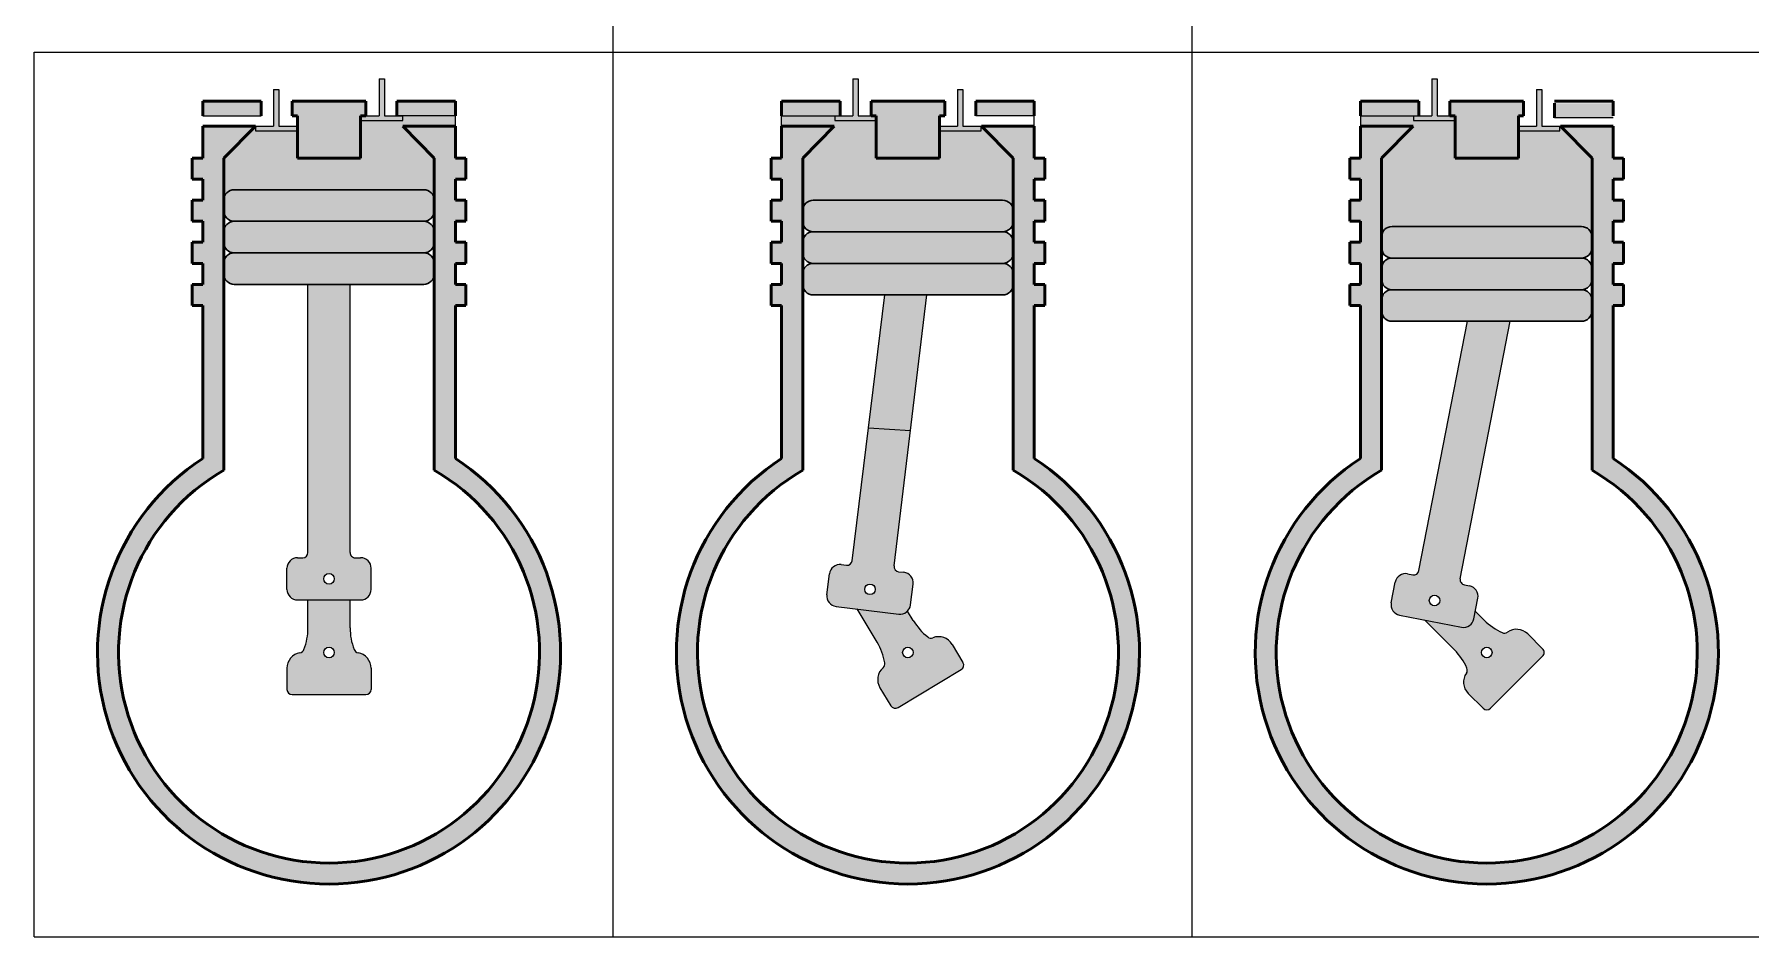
# Model space of a CAD drawing. Header units: millimetres. Extents: x -30196 to -29646, y -21694 to -21274.
# Drawn here: x -30196.2 to -30033.1, y -21694.2 to -21608.5 of the extents above; entities that cross this region are included whole.
import ezdxf

# ---------------------------------------------------------------- set-up
doc = ezdxf.new("R2010")
doc.units = ezdxf.units.MM
doc.layers.add('AM_8', color=1, linetype='Continuous', lineweight=25)
doc.layers.add('base', color=5, linetype='Continuous', lineweight=50)

# ---------------------------------------------------------------- blocks, each defined once
blk = doc.blocks.new('cabezapiston')
at = {"layer": 'AM_8'}
h = blk.add_hatch(color=8, dxfattribs=at)
edge = h.paths.add_edge_path()
edge.add_arc((17.99999999999636, -2.000000000003638), 1, 270, 360)
edge.add_line((18.99999999999636, -2.000000000003638), (18.99999999999636, -1.000000000003638))
edge.add_arc((17.99999999999636, -1.000000000003638), 1, 0, 90)
edge.add_line((17.99999999999636, -3.637978807091713e-12), (0, 0))
edge.add_arc((0, -1), 1, 90, 180)
edge.add_line((-1, -1), (-1, -2))
edge.add_arc((0, -2), 1, 180, 270)
edge.add_line((0, -3), (11.18237686875364, -3.000000000003638))
edge.add_line((11.18237686875364, -3.000000000003638), (17.99999999999636, -3.000000000003638))
h = blk.add_hatch(color=8, dxfattribs=at)
edge = h.paths.add_edge_path()
edge.add_arc((17.99999999999636, -5.000000000003638), 1, 270, 360)
edge.add_line((18.99999999999636, -5.000000000003638), (18.99999999999636, -4.000000000003638))
edge.add_arc((17.99999999999636, -4.000000000003638), 1, 0, 90)
edge.add_line((17.99999999999636, -3.000000000003638), (0, -3))
edge.add_arc((0, -4), 1, 90, 180)
edge.add_line((-1, -4), (-1, -5))
edge.add_arc((0, -5), 1, 180, 270)
edge.add_line((0, -6), (8.264294684377091, -6))
edge.add_line((8.264294684377091, -6), (17.99999999999636, -6.000000000003638))
h = blk.add_hatch(color=8, dxfattribs=at)
edge = h.paths.add_edge_path()
edge.add_line((-1, -7), (-1, -8))
edge.add_arc((0, -8), 1, 180, 270)
edge.add_line((0, -9), (17.99999999999636, -9.000000000003638))
edge.add_arc((17.99999999999636, -8.000000000003638), 1, 270, 360)
edge.add_line((18.99999999999636, -8.000000000003638), (18.99999999999636, -7.000000000003638))
edge.add_arc((17.99999999999636, -7.000000000003638), 1, 0, 90)
edge.add_line((17.99999999999636, -6.000000000003638), (0, -6))
edge.add_arc((0, -7), 1, 90, 180)
at = {"lineweight": 30}
for p, q in [((0, 0), (17.99999999999636, -3.637978807091713e-12)), ((-1, -1), (-1, -2)), ((18.99999999999636, -1.000000000003638), (18.99999999999636, -2.000000000003638)), ((0, -3), (17.99999999999636, -3.000000000003638)), ((0, -3), (17.99999999999636, -3.000000000003638)), ((-1, -4), (-1, -5)), ((18.99999999999636, -4.000000000003638), (18.99999999999636, -5.000000000003638)), ((0, -6), (17.99999999999636, -6.000000000003638)), ((0, -6), (17.99999999999636, -6.000000000003638)), ((-1, -7), (-1, -8)), ((18.99999999999636, -7.000000000003638), (18.99999999999636, -8.000000000003638)), ((0, -9), (17.99999999999636, -9.000000000003638))]:
    blk.add_line(p, q, dxfattribs=at)
for p, q in [((0, -3), (17.99999999999636, -3.000000000003638)), ((0, -6), (17.99999999999636, -6.000000000003638))]:
    blk.add_line(p, q)
for centre, start, end in [((0, -1), 90, 180), ((17.99999999999636, -1.000000000003638), 0, 90), ((0, -2), 180, 270), ((0, -4), 90, 180), ((17.99999999999636, -2.000000000003638), 270, 0), ((17.99999999999636, -4.000000000003638), 0, 90), ((0, -5), 180, 270), ((0, -7), 90, 180), ((17.99999999999636, -5.000000000003638), 270, 0), ((17.99999999999636, -7.000000000003638), 0, 90), ((0, -8), 180, 270), ((17.99999999999636, -8.000000000003638), 270, 0)]:
    blk.add_arc(centre, 1, start, end, dxfattribs=at)
blk = doc.blocks.new('valvulaa')
at = {"layer": 'AM_8'}
blk.add_hatch(color=7, dxfattribs=at).paths.add_polyline_path([(-2.222703397692385, 0.000198204939806601), (-3.945406901013484, 0), (-3.945406901013484, -0.449598029936169), (-3.637978807091713e-12, -0.449598029936169), (0, 0), (-1.722703464860388, -8.472064655506983e-05), (-1.721517375772237, 3.499915279353445), (-2.221517347061308, 3.500084720646555), (-2.222605501407088, 0.2890778513683472)])
for p, q in [((-2.221517347061308, 3.500084720646555), (-2.222703436149459, 8.472064655506983e-05)), ((-2.22151734705767, 3.500084720642917), (-1.721517375772237, 3.499915279353445)), ((-1.721517375772237, 3.499915279353445), (-1.722703464860388, -8.472064655506983e-05)), ((-3.945406901013484, 0), (-2.222703397692385, 0.000198204939806601)), ((-3.945406901013484, 0), (-3.945406901013484, -0.449598029936169)), ((-1.722703464860388, -8.472064655506983e-05), (0, 0)), ((-3.637978807091713e-12, -0.449598029936169), (0, 0)), ((-3.945406901013484, -0.449598029936169), (-3.637978807091713e-12, -0.449598029936169))]:
    blk.add_line(p, q)

msp = doc.modelspace()

# ---------------------------------------------------------------- hatches: boundary and pattern name
at = {"layer": 'AM_8'}
h = msp.add_hatch(color=256, dxfattribs=at)
edge = h.paths.add_edge_path()
edge.add_arc((-30159.16855270931, -21624.27504308173), 1, 0, 90, ccw=False)
edge.add_line((-30158.16855270931, -21624.27504308173), (-30158.16855270931, -21620.27504308173))
edge.add_line((-30158.16855270931, -21620.27504308173), (-30161.16855270931, -21617.24975655071))
edge.add_line((-30161.16855270931, -21617.24975655071), (-30156.16855270931, -21617.24975655071))
edge.add_line((-30156.16855270931, -21617.24975655071), (-30156.16855270931, -21616.24749743798))
edge.add_line((-30156.16855270931, -21616.24749743798), (-30161.16855270931, -21616.24749743798))
edge.add_line((-30161.16855270931, -21616.24749743798), (-30161.16855270931, -21616.69709546792))
edge.add_line((-30161.16855270931, -21616.69709546792), (-30165.11395961032, -21616.69709546792))
edge.add_line((-30165.11395961032, -21616.69709546792), (-30165.11395961032, -21616.24749743798))
edge.add_line((-30165.11395961032, -21616.24749743798), (-30165.16855270931, -21616.24749743798))
edge.add_line((-30165.16855270931, -21616.24749743798), (-30165.16855270931, -21620.27504308173))
edge.add_line((-30165.16855270931, -21620.27504308173), (-30171.17092488748, -21620.27504308173))
edge.add_line((-30171.17092488748, -21620.27504308173), (-30171.17092488748, -21617.69935458064))
edge.add_line((-30171.17092488748, -21617.69935458064), (-30175.16855270931, -21617.69935458064))
edge.add_line((-30175.16855270931, -21617.69935458064), (-30175.16855270931, -21617.24975655071))
edge.add_line((-30175.16855270931, -21617.24975655071), (-30178.16855270931, -21620.27504308173))
edge.add_line((-30178.16855270931, -21620.27504308173), (-30178.16855270931, -21624.27504308172))
edge.add_arc((-30177.16855270931, -21624.27504308172), 1, 90, 180, ccw=False)
edge.add_line((-30177.16855270931, -21623.27504308172), (-30171.62059763112, -21623.27504308172))
edge.add_line((-30171.62059763112, -21623.27504308172), (-30159.16855270931, -21623.27504308173))
h = msp.add_hatch(color=4, dxfattribs=at)
edge = h.paths.add_edge_path()
edge.add_line((-30116.17092488749, -21616.69709546791), (-30120.1163317885, -21616.69709546791))
edge.add_line((-30120.1163317885, -21616.69709546791), (-30120.1163317885, -21616.24749743798))
edge.add_line((-30120.1163317885, -21616.24749743798), (-30125.16855270931, -21616.24749743798))
edge.add_line((-30125.16855270931, -21616.24749743798), (-30125.16855270931, -21617.24975655071))
edge.add_line((-30125.16855270931, -21617.24975655071), (-30120.16855270931, -21617.24975655071))
edge.add_line((-30120.16855270931, -21617.24975655071), (-30123.16855270931, -21620.27504308173))
edge.add_line((-30123.16855270931, -21620.27504308173), (-30123.16855270931, -21625.27504308172))
edge.add_arc((-30122.16855270931, -21625.27504308172), 1, 90, 180, ccw=False)
edge.add_line((-30122.16855270931, -21624.27504308172), (-30104.16855270931, -21624.27504308173))
edge.add_arc((-30104.16855270931, -21625.27504308173), 1, 0, 90, ccw=False)
edge.add_line((-30103.16855270931, -21625.27504308173), (-30103.16855270931, -21620.27504308173))
edge.add_line((-30103.16855270931, -21620.27504308173), (-30106.16855270931, -21617.24975655071))
edge.add_line((-30106.16855270931, -21617.24975655071), (-30106.2231458083, -21617.24749743798))
edge.add_line((-30106.2231458083, -21617.24749743798), (-30106.2231458083, -21617.69709546792))
edge.add_line((-30106.2231458083, -21617.69709546792), (-30110.16855270931, -21617.69709546792))
edge.add_line((-30110.16855270931, -21617.69709546792), (-30110.16855270931, -21620.27504308173))
edge.add_line((-30110.16855270931, -21620.27504308173), (-30116.17092488748, -21620.27504308173))
edge.add_line((-30116.17092488748, -21620.27504308173), (-30116.17092488749, -21616.69709546791))
h = msp.add_hatch(color=4, dxfattribs=at)
edge = h.paths.add_edge_path()
edge.add_arc((-30049.17303977968, -21627.77504308173), 1, 0, 90, ccw=False)
edge.add_line((-30048.17303977968, -21627.77504308173), (-30048.17303977968, -21620.27504308173))
edge.add_line((-30048.17303977968, -21620.27504308173), (-30051.17303977968, -21617.24975655071))
edge.add_line((-30051.17303977968, -21617.24975655071), (-30051.22763287866, -21617.24749743798))
edge.add_line((-30051.22763287866, -21617.24749743798), (-30051.22763287867, -21617.69709546792))
edge.add_line((-30051.22763287867, -21617.69709546792), (-30055.17303977968, -21617.69709546792))
edge.add_line((-30055.17303977968, -21617.69709546792), (-30055.17303977968, -21620.27504308173))
edge.add_line((-30055.17303977968, -21620.27504308173), (-30061.17541195785, -21620.27504308173))
edge.add_line((-30061.17541195785, -21620.27504308173), (-30061.17541195785, -21616.69709546792))
edge.add_line((-30061.17541195785, -21616.69709546792), (-30065.12081885886, -21616.69709546792))
edge.add_line((-30065.12081885886, -21616.69709546792), (-30065.12081885886, -21616.24749743798))
edge.add_line((-30065.12081885886, -21616.24749743798), (-30070.17303977968, -21616.24749743798))
edge.add_line((-30070.17303977968, -21616.24749743798), (-30070.17303977968, -21617.24975655071))
edge.add_line((-30070.17303977968, -21617.24975655071), (-30065.17303977968, -21617.24975655071))
edge.add_line((-30065.17303977968, -21617.24975655071), (-30068.17303977968, -21620.27504308173))
edge.add_line((-30068.17303977968, -21620.27504308173), (-30068.17303977967, -21627.77504308172))
edge.add_arc((-30067.17303977967, -21627.77504308172), 1, 90, 180, ccw=False)
edge.add_line((-30067.17303977967, -21626.77504308172), (-30059.03792395289, -21626.77504308172))
edge.add_line((-30059.03792395289, -21626.77504308172), (-30049.17303977968, -21626.77504308173))
h = msp.add_hatch(color=5, dxfattribs=at)
edge = h.paths.add_edge_path()
edge.add_line((-30175.16855270931, -21617.24975655071), (-30180.16855270931, -21617.24975655071))
edge.add_line((-30180.16855270931, -21617.24975655071), (-30180.16855270931, -21620.27504308172))
edge.add_line((-30180.16855270931, -21620.27504308172), (-30181.16855270931, -21620.27504308172))
edge.add_line((-30181.16855270931, -21620.27504308172), (-30181.16855270931, -21622.27504308172))
edge.add_line((-30181.16855270931, -21622.27504308172), (-30180.16855270931, -21622.27504308173))
edge.add_line((-30180.16855270931, -21622.27504308173), (-30180.16855270931, -21624.27504308172))
edge.add_line((-30180.16855270931, -21624.27504308172), (-30181.16855270931, -21624.27504308172))
edge.add_line((-30181.16855270931, -21624.27504308172), (-30181.16855270931, -21626.27504308172))
edge.add_line((-30181.16855270931, -21626.27504308172), (-30180.16855270931, -21626.27504308173))
edge.add_line((-30180.16855270931, -21626.27504308173), (-30180.16855270931, -21628.27504308172))
edge.add_line((-30180.16855270931, -21628.27504308172), (-30181.16855270931, -21628.27504308172))
edge.add_line((-30181.16855270931, -21628.27504308172), (-30181.16855270931, -21630.27504308172))
edge.add_line((-30181.16855270931, -21630.27504308172), (-30180.16855270931, -21630.27504308173))
edge.add_line((-30180.16855270931, -21630.27504308173), (-30180.16855270931, -21632.27504308172))
edge.add_line((-30180.16855270931, -21632.27504308172), (-30181.16855270932, -21632.27504308172))
edge.add_line((-30181.16855270932, -21632.27504308172), (-30181.16855270932, -21634.27504308172))
edge.add_line((-30181.16855270932, -21634.27504308172), (-30180.16855270932, -21634.27504308173))
edge.add_line((-30180.16855270932, -21634.27504308173), (-30180.16855270931, -21648.81066763612))
edge.add_arc((-30168.16855270931, -21667.2497565507), 21.99999999999603, 123.0557311508494, 416.9442688491216)
edge.add_line((-30156.16855270931, -21648.81066763612), (-30156.16855270931, -21634.27504308172))
edge.add_line((-30156.16855270931, -21634.27504308172), (-30155.1685527093, -21634.27504308173))
edge.add_line((-30155.1685527093, -21634.27504308173), (-30155.1685527093, -21632.27504308172))
edge.add_line((-30155.1685527093, -21632.27504308172), (-30156.1685527093, -21632.27504308172))
edge.add_line((-30156.1685527093, -21632.27504308172), (-30156.16855270931, -21630.27504308173))
edge.add_line((-30156.16855270931, -21630.27504308173), (-30155.16855270931, -21630.27504308173))
edge.add_line((-30155.16855270931, -21630.27504308173), (-30155.16855270931, -21628.27504308172))
edge.add_line((-30155.16855270931, -21628.27504308172), (-30156.16855270931, -21628.27504308172))
edge.add_line((-30156.16855270931, -21628.27504308172), (-30156.16855270931, -21626.27504308173))
edge.add_line((-30156.16855270931, -21626.27504308173), (-30155.16855270931, -21626.27504308173))
edge.add_line((-30155.16855270931, -21626.27504308173), (-30155.16855270931, -21624.27504308172))
edge.add_line((-30155.16855270931, -21624.27504308172), (-30156.16855270931, -21624.27504308172))
edge.add_line((-30156.16855270931, -21624.27504308172), (-30156.16855270931, -21622.27504308172))
edge.add_line((-30156.16855270931, -21622.27504308172), (-30155.16855270931, -21622.27504308173))
edge.add_line((-30155.16855270931, -21622.27504308173), (-30155.16855270931, -21620.27504308172))
edge.add_line((-30155.16855270931, -21620.27504308172), (-30156.16855270931, -21620.27504308172))
edge.add_line((-30156.16855270931, -21620.27504308172), (-30156.16855270931, -21617.24975655071))
edge.add_line((-30156.16855270931, -21617.24975655071), (-30161.16855270931, -21617.24975655071))
edge.add_line((-30161.16855270931, -21617.24975655071), (-30158.16855270931, -21620.27504308173))
edge.add_line((-30158.16855270931, -21620.27504308173), (-30158.16855270931, -21649.92924847502))
edge.add_arc((-30168.16855270931, -21667.24975655071), 20.00000000000006, -240.0000000000001, 60.00000000000023, ccw=False)
edge.add_line((-30178.16855270931, -21649.92924847502), (-30178.16855270931, -21620.27504308173))
edge.add_line((-30178.16855270931, -21620.27504308173), (-30175.16855270931, -21617.24975655071))
h = msp.add_hatch(color=5, dxfattribs=at)
edge = h.paths.add_edge_path()
edge.add_line((-30120.16855270931, -21617.24975655071), (-30125.16855270931, -21617.24975655071))
edge.add_line((-30125.16855270931, -21617.24975655071), (-30125.16855270931, -21620.27504308172))
edge.add_line((-30125.16855270931, -21620.27504308172), (-30126.16855270931, -21620.27504308172))
edge.add_line((-30126.16855270931, -21620.27504308172), (-30126.16855270931, -21622.27504308172))
edge.add_line((-30126.16855270931, -21622.27504308172), (-30125.16855270931, -21622.27504308173))
edge.add_line((-30125.16855270931, -21622.27504308173), (-30125.16855270931, -21624.27504308172))
edge.add_line((-30125.16855270931, -21624.27504308172), (-30126.16855270931, -21624.27504308172))
edge.add_line((-30126.16855270931, -21624.27504308172), (-30126.16855270931, -21626.27504308172))
edge.add_line((-30126.16855270931, -21626.27504308172), (-30125.16855270931, -21626.27504308173))
edge.add_line((-30125.16855270931, -21626.27504308173), (-30125.16855270931, -21628.27504308172))
edge.add_line((-30125.16855270931, -21628.27504308172), (-30126.16855270931, -21628.27504308172))
edge.add_line((-30126.16855270931, -21628.27504308172), (-30126.16855270931, -21630.27504308172))
edge.add_line((-30126.16855270931, -21630.27504308172), (-30125.16855270931, -21630.27504308173))
edge.add_line((-30125.16855270931, -21630.27504308173), (-30125.16855270931, -21632.27504308172))
edge.add_line((-30125.16855270931, -21632.27504308172), (-30126.16855270932, -21632.27504308172))
edge.add_line((-30126.16855270932, -21632.27504308172), (-30126.16855270932, -21634.27504308172))
edge.add_line((-30126.16855270932, -21634.27504308172), (-30125.16855270932, -21634.27504308173))
edge.add_line((-30125.16855270932, -21634.27504308173), (-30125.16855270931, -21648.81066763612))
edge.add_arc((-30113.16855270931, -21667.2497565507), 21.99999999999603, 123.0557311508494, 416.9442688491216)
edge.add_line((-30101.16855270931, -21648.81066763612), (-30101.16855270931, -21634.27504308172))
edge.add_line((-30101.16855270931, -21634.27504308172), (-30100.1685527093, -21634.27504308173))
edge.add_line((-30100.1685527093, -21634.27504308173), (-30100.1685527093, -21632.27504308172))
edge.add_line((-30100.1685527093, -21632.27504308172), (-30101.1685527093, -21632.27504308172))
edge.add_line((-30101.1685527093, -21632.27504308172), (-30101.16855270931, -21630.27504308173))
edge.add_line((-30101.16855270931, -21630.27504308173), (-30100.16855270931, -21630.27504308173))
edge.add_line((-30100.16855270931, -21630.27504308173), (-30100.16855270931, -21628.27504308172))
edge.add_line((-30100.16855270931, -21628.27504308172), (-30101.16855270931, -21628.27504308172))
edge.add_line((-30101.16855270931, -21628.27504308172), (-30101.16855270931, -21626.27504308173))
edge.add_line((-30101.16855270931, -21626.27504308173), (-30100.16855270931, -21626.27504308173))
edge.add_line((-30100.16855270931, -21626.27504308173), (-30100.16855270931, -21624.27504308172))
edge.add_line((-30100.16855270931, -21624.27504308172), (-30101.16855270931, -21624.27504308172))
edge.add_line((-30101.16855270931, -21624.27504308172), (-30101.16855270931, -21622.27504308172))
edge.add_line((-30101.16855270931, -21622.27504308172), (-30100.16855270931, -21622.27504308173))
edge.add_line((-30100.16855270931, -21622.27504308173), (-30100.16855270931, -21620.27504308172))
edge.add_line((-30100.16855270931, -21620.27504308172), (-30101.16855270931, -21620.27504308172))
edge.add_line((-30101.16855270931, -21620.27504308172), (-30101.16855270931, -21617.24975655071))
edge.add_line((-30101.16855270931, -21617.24975655071), (-30106.16855270931, -21617.24975655071))
edge.add_line((-30106.16855270931, -21617.24975655071), (-30103.16855270931, -21620.27504308173))
edge.add_line((-30103.16855270931, -21620.27504308173), (-30103.16855270931, -21649.92924847502))
edge.add_arc((-30113.16855270931, -21667.24975655071), 20.00000000000006, -240.0000000000001, 60.00000000000023, ccw=False)
edge.add_line((-30123.16855270931, -21649.92924847502), (-30123.16855270931, -21620.27504308173))
edge.add_line((-30123.16855270931, -21620.27504308173), (-30120.16855270931, -21617.24975655071))
h = msp.add_hatch(color=5, dxfattribs=at)
edge = h.paths.add_edge_path()
edge.add_line((-30065.17303977968, -21617.24975655071), (-30070.17303977968, -21617.24975655071))
edge.add_line((-30070.17303977968, -21617.24975655071), (-30070.17303977968, -21620.27504308172))
edge.add_line((-30070.17303977968, -21620.27504308172), (-30071.17303977968, -21620.27504308172))
edge.add_line((-30071.17303977968, -21620.27504308172), (-30071.17303977968, -21622.27504308172))
edge.add_line((-30071.17303977968, -21622.27504308172), (-30070.17303977968, -21622.27504308173))
edge.add_line((-30070.17303977968, -21622.27504308173), (-30070.17303977967, -21624.27504308172))
edge.add_line((-30070.17303977967, -21624.27504308172), (-30071.17303977968, -21624.27504308172))
edge.add_line((-30071.17303977968, -21624.27504308172), (-30071.17303977968, -21626.27504308172))
edge.add_line((-30071.17303977968, -21626.27504308172), (-30070.17303977968, -21626.27504308173))
edge.add_line((-30070.17303977968, -21626.27504308173), (-30070.17303977968, -21628.27504308172))
edge.add_line((-30070.17303977968, -21628.27504308172), (-30071.17303977968, -21628.27504308172))
edge.add_line((-30071.17303977968, -21628.27504308172), (-30071.17303977968, -21630.27504308172))
edge.add_line((-30071.17303977968, -21630.27504308172), (-30070.17303977968, -21630.27504308173))
edge.add_line((-30070.17303977968, -21630.27504308173), (-30070.17303977968, -21632.27504308172))
edge.add_line((-30070.17303977968, -21632.27504308172), (-30071.17303977969, -21632.27504308172))
edge.add_line((-30071.17303977969, -21632.27504308172), (-30071.17303977969, -21634.27504308172))
edge.add_line((-30071.17303977969, -21634.27504308172), (-30070.17303977969, -21634.27504308173))
edge.add_line((-30070.17303977969, -21634.27504308173), (-30070.17303977968, -21648.81066763612))
edge.add_arc((-30058.17303977968, -21667.2497565507), 21.99999999999603, 123.0557311508494, 416.9442688491216)
edge.add_line((-30046.17303977967, -21648.81066763612), (-30046.17303977967, -21634.27504308172))
edge.add_line((-30046.17303977967, -21634.27504308172), (-30045.17303977967, -21634.27504308173))
edge.add_line((-30045.17303977967, -21634.27504308173), (-30045.17303977967, -21632.27504308172))
edge.add_line((-30045.17303977967, -21632.27504308172), (-30046.17303977967, -21632.27504308172))
edge.add_line((-30046.17303977967, -21632.27504308172), (-30046.17303977968, -21630.27504308173))
edge.add_line((-30046.17303977968, -21630.27504308173), (-30045.17303977967, -21630.27504308173))
edge.add_line((-30045.17303977967, -21630.27504308173), (-30045.17303977967, -21628.27504308172))
edge.add_line((-30045.17303977967, -21628.27504308172), (-30046.17303977968, -21628.27504308172))
edge.add_line((-30046.17303977968, -21628.27504308172), (-30046.17303977968, -21626.27504308173))
edge.add_line((-30046.17303977968, -21626.27504308173), (-30045.17303977967, -21626.27504308173))
edge.add_line((-30045.17303977967, -21626.27504308173), (-30045.17303977967, -21624.27504308172))
edge.add_line((-30045.17303977967, -21624.27504308172), (-30046.17303977968, -21624.27504308172))
edge.add_line((-30046.17303977968, -21624.27504308172), (-30046.17303977968, -21622.27504308172))
edge.add_line((-30046.17303977968, -21622.27504308172), (-30045.17303977967, -21622.27504308173))
edge.add_line((-30045.17303977967, -21622.27504308173), (-30045.17303977967, -21620.27504308172))
edge.add_line((-30045.17303977967, -21620.27504308172), (-30046.17303977968, -21620.27504308172))
edge.add_line((-30046.17303977968, -21620.27504308172), (-30046.17303977968, -21617.24975655071))
edge.add_line((-30046.17303977968, -21617.24975655071), (-30051.17303977968, -21617.24975655071))
edge.add_line((-30051.17303977968, -21617.24975655071), (-30048.17303977968, -21620.27504308173))
edge.add_line((-30048.17303977968, -21620.27504308173), (-30048.17303977967, -21649.92924847502))
edge.add_arc((-30058.17303977967, -21667.24975655071), 20.00000000000006, -240.0000000000001, 60.00000000000023, ccw=False)
edge.add_line((-30068.17303977967, -21649.92924847502), (-30068.17303977968, -21620.27504308173))
edge.add_line((-30068.17303977968, -21620.27504308173), (-30065.17303977968, -21617.24975655071))
h = msp.add_hatch(color=94, dxfattribs=at)
edge = h.paths.add_edge_path()
edge.add_line((-30170.66855270931, -21658.24975655071), (-30171.16855270931, -21658.24975655071))
edge.add_arc((-30171.16855270931, -21659.24975655071), 1, 90, 180)
edge.add_line((-30172.16855270931, -21659.24975655071), (-30172.16855270931, -21661.24975655071))
edge.add_arc((-30171.16855270931, -21661.24975655071), 1, 180, 270)
edge.add_line((-30171.16855270931, -21662.24975655071), (-30165.16855270931, -21662.24975655071))
edge.add_arc((-30165.16855270931, -21661.24975655071), 1, 270, 360)
edge.add_line((-30164.16855270931, -21661.24975655071), (-30164.16855270931, -21659.24975655071))
edge.add_arc((-30165.16855270931, -21659.24975655071), 1, 0, 90)
edge.add_line((-30165.16855270931, -21658.24975655071), (-30165.66855270931, -21658.24975655071))
edge.add_arc((-30165.66855270931, -21657.74975655071), 0.5, 180, 270, ccw=False)
edge.add_line((-30166.16855270931, -21657.74975655071), (-30166.16855270931, -21632.27504308173))
edge.add_line((-30166.16855270931, -21632.27504308173), (-30170.16855270931, -21632.27504308172))
edge.add_line((-30170.16855270931, -21632.27504308172), (-30170.16855270931, -21657.74975655071))
edge.add_arc((-30170.66855270931, -21657.74975655071), 0.5, -90, 0, ccw=False)
edge = h.paths.add_edge_path(flags=16)
edge.add_arc((-30168.16855270931, -21660.24975655071), 0.499999999998299, -265.11095691828007, 11.4591559024621, ccw=False)
edge.add_arc((-30168.16855270931, -21660.24975655071), 0.5000000000004701, 11.4591559024621, 94.88904308171988, ccw=False)
h = msp.add_hatch(color=94, dxfattribs=at)
edge = h.paths.add_edge_path()
edge.add_line((-30119.01173067707, -21658.95999088891), (-30119.50800375289, -21658.89905621721))
edge.add_arc((-30119.62987309629, -21659.89160236885), 1.000000000005082, 83.00000000021353, 172.9999999997743)
edge.add_line((-30120.62241924793, -21659.76973302545), (-30120.86615793475, -21661.75482532872))
edge.add_arc((-30119.87361178311, -21661.87669467213), 0.9999999999946928, 172.9999999999305, 263.0000000003696)
edge.add_line((-30119.99548112651, -21662.86924082377), (-30114.04020421666, -21663.6004568842))
edge.add_arc((-30113.91833487326, -21662.60791073256), 0.9999999999983036, 262.9999999999559, 352.9999999999558)
edge.add_line((-30112.92578872162, -21662.72978007597), (-30112.6820500348, -21660.74468777268))
edge.add_arc((-30113.67459618645, -21660.62281842928), 1.000000000005082, 353.0000000002135, 442.9999999997743)
edge.add_line((-30113.55272684304, -21659.63027227764), (-30114.04899991886, -21659.56933760594))
edge.add_arc((-30113.98806524716, -21659.07306453012), 0.4999999999991518, 172.9999999999558, 262.9999999999559, ccw=False)
edge.add_line((-30114.48433832298, -21659.01212985841), (-30112.93204502103, -21646.14358647007))
edge.add_line((-30112.93204502103, -21646.14358647007), (-30111.37975171908, -21633.27504308173))
edge.add_line((-30111.37975171908, -21633.27504308173), (-30113.36700622255, -21633.27504308173))
edge.add_line((-30113.36700622255, -21633.27504308173), (-30115.35426072602, -21633.27504308172))
edge.add_line((-30115.35426072602, -21633.27504308172), (-30116.90439182778, -21645.89984778326))
edge.add_line((-30116.90439182778, -21645.89984778326), (-30118.45452292954, -21658.52465248479))
edge.add_arc((-30118.95079600536, -21658.46371781309), 0.4999999999991518, 262.9999999999559, 352.99999999995583, ccw=False)
edge = h.paths.add_edge_path(flags=16)
edge.add_arc((-30116.77410398478, -21661.24975655071), 0.5000000000025873, -275.495095474873, 11.459155902787813, ccw=False)
edge.add_arc((-30116.77410398478, -21661.24975655071), 0.5000000000054663, 11.459155902787813, 84.50490452512702, ccw=False)
h = msp.add_hatch(color=94, dxfattribs=at)
edge = h.paths.add_edge_path()
edge.add_line((-30060.01027720552, -21635.77504308172), (-30064.61645418908, -21659.47176938076))
edge.add_arc((-30065.1072677808, -21659.37636488307), 0.4999999999970368, 259.0000000002666, 349.0000000001871, ccw=False)
edge.add_line((-30065.20267227849, -21659.8671784748), (-30065.69348587022, -21659.77177397711))
edge.add_arc((-30065.88429486559, -21660.75340116055), 0.999999999998339, 79.00000000002228, 169.0000000002667)
edge.add_line((-30066.86592204904, -21660.56259216518), (-30067.2475400398, -21662.52584653207))
edge.add_arc((-30066.26591285635, -21662.71665552745), 1.000000000002604, 168.9999999998574, 259.0000000000222)
edge.add_line((-30066.45672185172, -21663.6982827109), (-30060.56695875104, -21664.84313668315))
edge.add_arc((-30060.37614975567, -21663.86150949971), 0.999999999998339, 259.0000000000222, 349.0000000002667)
edge.add_line((-30059.39452257222, -21664.05231849508), (-30059.25578640691, -21663.33858279872))
edge.add_line((-30059.25578640691, -21663.33858279872), (-30059.01290458145, -21662.08906412819))
edge.add_arc((-30059.9945317649, -21661.89825513282), 1.000000000001216, 349.0000000002667, 439.0000000000621)
edge.add_line((-30059.80372276953, -21660.91662794937), (-30060.29453636126, -21660.82122345168))
edge.add_arc((-30060.19913186357, -21660.33040985996), 0.499999999997731, 168.9999999993687, 258.9999999997779, ccw=False)
edge.add_line((-30060.68994545529, -21660.23500536226), (-30055.9354104257, -21635.77504308173))
edge.add_line((-30055.9354104257, -21635.77504308173), (-30060.01027720552, -21635.77504308172))
edge = h.paths.add_edge_path(flags=16)
edge.add_arc((-30063.13022231062, -21662.30745533013), 0.4999999999975763, -290.15117926463176, 11.45915590205351, ccw=False)
edge.add_arc((-30063.13022231062, -21662.30745533013), 0.4999999999975199, 11.45915590205351, 69.84882073536818, ccw=False)
h = msp.add_hatch(color=175, dxfattribs=at)
edge = h.paths.add_edge_path()
edge.add_arc((-30165.32236754517, -21666.77994543485), 0.5000000000025767, 200.9611640097082, 260.0323227572884, ccw=False)
edge.add_arc((-30160.43734263139, -21664.90855812299), 5.731210077920196, 179.9999999999273, 200.961164009813, ccw=False)
edge.add_line((-30166.16855270931, -21664.90855812298), (-30166.16855270931, -21662.24975655071))
edge.add_line((-30166.16855270931, -21662.24975655071), (-30170.16855270931, -21662.24975655071))
edge.add_line((-30170.16855270931, -21662.24975655071), (-30170.16855270931, -21664.90855812298))
edge.add_arc((-30175.89976278723, -21664.90855812298), 5.731210077919968, 339.03883599007213, 359.9999999999636, ccw=False)
edge.add_arc((-30171.01473787344, -21666.77994543485), 0.4999999999972963, 279.9676772427838, 339.0388359901427, ccw=False)
edge.add_arc((-30170.66855270932, -21668.7497565507), 1.49999999999824, 99.96767724305748, 180.000000000139)
edge.add_line((-30172.16855270932, -21668.74975655071), (-30172.16855270931, -21670.74975655071))
edge.add_arc((-30171.66855270931, -21670.74975655071), 0.5, 180, 270)
edge.add_line((-30171.66855270931, -21671.24975655071), (-30164.66855270931, -21671.24975655071))
edge.add_arc((-30164.66855270931, -21670.74975655071), 0.5, 270, 360)
edge.add_line((-30164.16855270931, -21670.74975655071), (-30164.16855270931, -21668.74975655071))
edge.add_arc((-30165.66855270931, -21668.7497565507), 1.499999999992724, 359.9999999997221, 440.0323227566207)
edge = h.paths.add_edge_path(flags=16)
edge.add_arc((-30168.16855270931, -21667.24975655071), 0.499999999998299, -43.55539988767538, 191.4591559024621, ccw=False)
edge.add_arc((-30168.16855270931, -21667.24975655071), 0.5000000000015824, 191.4591559024621, 316.4446001123246, ccw=False)
h = msp.add_hatch(color=175, dxfattribs=at)
edge = h.paths.add_edge_path()
edge.add_arc((-30113.91833487326, -21662.60791073256), 0.9999999999991636, 262.9999999999559, 315.59360928741796, ccw=False)
edge.add_line((-30114.04020421666, -21663.6004568842), (-30117.98561844752, -21663.11602093028))
edge.add_line((-30117.98561844752, -21663.11602093028), (-30116.08869364191, -21666.27303396382))
edge.add_arc((-30121.6950470907, -21669.48447497699), 6.461002427937877, 11.233817743865018, 29.805018246431587, ccw=False)
edge.add_arc((-30115.85018017643, -21668.31294355246), 0.4999999999973684, -49.03232275734848, 10.038835989850782, ccw=False)
edge.add_arc((-30114.53891384871, -21669.82310268903), 1.499999999996297, 130.9676772429387, 211.0000000002189)
edge.add_line((-30115.82466479976, -21670.5956598014), (-30114.79458864994, -21672.30999440281))
edge.add_arc((-30114.36600499959, -21672.05247536535), 0.5000000000023721, 211.0000000003855, 300.9999999998136)
edge.add_line((-30114.10848596213, -21672.4810590157), (-30108.10831485721, -21668.87579249133))
edge.add_arc((-30108.36583389467, -21668.44720884098), 0.5000000000004984, 301.0000000000282, 390.9999999996709)
edge.add_line((-30107.93725024432, -21668.18968980353), (-30108.96732639414, -21666.47535520212))
edge.add_arc((-30110.25307734519, -21667.24791231448), 1.499999999992756, 30.99999999974246, 111.0323227566899)
edge.add_arc((-30110.97086646755, -21665.38115609692), 0.4999999999993536, 231.9611640095233, 291.03232275751793, ccw=False)
edge.add_arc((-30107.74741856685, -21661.26109025875), 5.731210077921938, 210.9999999999591, 231.9611640098772, ccw=False)
edge.add_line((-30112.6600244391, -21664.21288166418), (-30113.2039402378, -21663.30765376027))
edge = h.paths.add_edge_path(flags=16)
edge.add_arc((-30113.16855270931, -21667.24975655071), 0.499999999998299, -241.05306224087064, 11.4591559024621, ccw=False)
edge.add_arc((-30113.16855270931, -21667.24975655071), 0.4999999999980468, 11.4591559024621, 118.94693775912941, ccw=False)
h = msp.add_hatch(color=175, dxfattribs=at)
edge = h.paths.add_edge_path()
edge.add_line((-30058.41430350164, -21664.18006570399), (-30059.25578640691, -21663.33858279872))
edge.add_line((-30059.25578640691, -21663.33858279872), (-30059.39452257221, -21664.05231849508))
edge.add_arc((-30060.37614975566, -21663.8615094997), 0.9999999999990331, 258.9999999998177, 348.9999999998177, ccw=False)
edge.add_line((-30060.56695875104, -21664.84313668315), (-30064.09359551669, -21664.15762793843))
edge.add_line((-30064.09359551669, -21664.15762793843), (-30061.2427306264, -21667.00849282873))
edge.add_arc((-30065.2953081369, -21671.06107033923), 5.731210077919526, 24.03883599018218, 45, ccw=False)
edge.add_arc((-30060.51780323565, -21668.93010675488), 0.4999999999985197, -35.032322757080124, 24.038835990399377, ccw=False)
edge.add_arc((-30058.88014656087, -21670.07818367545), 1.499999999998186, 144.967677242954, 225.0000000001965)
edge.add_line((-30059.94080673264, -21671.13884384723), (-30058.52659317027, -21672.5530574096))
edge.add_arc((-30058.17303977968, -21672.19950401901), 0.5000000000013706, 225.0000000002948, 315.0000000002948)
edge.add_line((-30057.81948638908, -21672.5530574096), (-30052.86973892078, -21667.6033099413))
edge.add_arc((-30053.22329231138, -21667.24975655071), 0.5000000000065155, 315.0000000002948, 404.9999999997052)
edge.add_line((-30052.86973892078, -21666.89620316011), (-30054.28395248315, -21665.48198959774))
edge.add_arc((-30055.34461265493, -21666.54264976952), 1.499999999998967, 44.99999999970522, 125.0323227567387)
edge.add_arc((-30056.4926895755, -21664.90499309474), 0.4999999999981056, 245.9611640099813, 305.0323227573194, ccw=False)
edge.add_arc((-30054.36172599114, -21660.12748819348), 5.73121007792494, 225, 245.9611640097994, ccw=False)
edge = h.paths.add_edge_path(flags=16)
edge.add_arc((-30058.17303977967, -21667.2497565507), 0.5000000000025873, -9.86506835223372, 191.4591559027878, ccw=False)
edge.add_arc((-30058.17303977967, -21667.2497565507), 0.4999999999988982, 191.4591559027878, 350.1349316477663, ccw=False)
at = {"layer": 'base'}
for points in [[(-30180.16855270931, -21616.24749743798), (-30174.6163317885, -21616.24749743798), (-30174.61633178849, -21614.8558947442), (-30180.16855270931, -21614.8558947442)], [(-30165.16855270931, -21616.24749743798), (-30164.66855270931, -21616.24749743798), (-30164.66855270931, -21614.8558947442), (-30171.66855270931, -21614.8558947442), (-30171.66855270931, -21616.24749743798), (-30171.17092488748, -21616.24749743798), (-30171.17092488748, -21620.27504308173), (-30165.16855270931, -21620.27504308173)], [(-30161.72077363012, -21616.24749743798), (-30156.16855270931, -21616.24749743798), (-30156.16855270931, -21614.8558947442), (-30161.72077363013, -21614.8558947442)], [(-30125.16855270931, -21616.24749743798), (-30119.6163317885, -21616.24749743798), (-30119.61633178849, -21614.8558947442), (-30125.16855270931, -21614.8558947442)], [(-30110.16855270931, -21616.24749743798), (-30109.66855270931, -21616.24749743798), (-30109.66855270931, -21614.8558947442), (-30116.66855270931, -21614.8558947442), (-30116.66855270931, -21616.24749743798), (-30116.17092488748, -21616.24749743798), (-30116.17092488748, -21620.27504308173), (-30110.16855270931, -21620.27504308173)], [(-30106.72077363012, -21616.24749743798), (-30101.16855270931, -21616.24749743798), (-30101.16855270931, -21614.8558947442), (-30106.72077363013, -21614.8558947442)], [(-30070.17303977968, -21616.24749743798), (-30064.62081885886, -21616.24749743798), (-30064.62081885886, -21614.8558947442), (-30070.17303977968, -21614.8558947442)], [(-30055.17303977968, -21616.24749743798), (-30054.67303977968, -21616.24749743798), (-30054.67303977968, -21614.8558947442), (-30061.67303977968, -21614.8558947442), (-30061.67303977968, -21616.24749743798), (-30061.17541195785, -21616.24749743798), (-30061.17541195785, -21620.27504308173), (-30055.17303977968, -21620.27504308173)], [(-30051.72526070049, -21616.44749743798), (-30046.17303977968, -21616.44749743798), (-30046.17303977968, -21615.0558947442), (-30051.7252607005, -21615.0558947442)]]:
    msp.add_hatch(color=20, dxfattribs=at).paths.add_polyline_path(points)

# ---------------------------------------------------------------- linework, layer by layer
for p, q in [((-30141.16855270931, -21610.19450415868), (-30141.16855270931, -21526.19450415868)), ((-30086.16855270931, -21610.19450415868), (-30086.16855270931, -21526.19450415868)), ((-30196.16855270931, -21694.24975655071), (-30196.16855270931, -21610.19450415868)), ((-30196.16855270931, -21610.19450415868), (-30141.16855270931, -21610.19450415868)), ((-30141.16855270931, -21610.19450415868), (-29701.16855270931, -21610.19450415869)), ((-30141.16855270931, -21694.24975655071), (-30141.16855270931, -21610.19450415868)), ((-30141.16855270931, -21694.24975655071), (-30141.16855270931, -21610.19450415868)), ((-30086.16855270931, -21694.24975655071), (-30086.16855270931, -21610.19450415868)), ((-30180.16855270931, -21616.24749743798), (-30174.6163317885, -21616.24749743798)), ((-30156.16855270931, -21616.24749743798), (-30161.72077363012, -21616.24749743798)), ((-30156.16855270931, -21617.24975655071), (-30156.16855270931, -21616.24749743798)), ((-30125.16855270931, -21616.24749743798), (-30119.6163317885, -21616.24749743798)), ((-30125.16855270931, -21617.24975655071), (-30125.16855270931, -21616.24749743798)), ((-30101.16855270931, -21616.24749743798), (-30106.72077363012, -21616.24749743798)), ((-30101.16855270931, -21617.24975655071), (-30101.16855270931, -21616.24749743798)), ((-30070.17303977968, -21616.24749743798), (-30064.62081885886, -21616.24749743798)), ((-30070.17303977968, -21616.24749743798), (-30070.17303977968, -21617.24975655071)), ((-30106.2231458083, -21617.24749743798), (-30106.16855270931, -21617.24975655071)), ((-30046.17303977968, -21616.44749743798), (-30051.72526070049, -21616.44749743798)), ((-30051.22763287866, -21617.24749743798), (-30051.17303977968, -21617.24975655071)), ((-30170.16855270931, -21657.74975655071), (-30170.16855270931, -21632.27504308172)), ((-30166.16855270931, -21657.74975655071), (-30166.16855270931, -21632.27504308173)), ((-30118.45452292954, -21658.52465248479), (-30115.35426072602, -21633.27504308172)), ((-30115.35426072602, -21633.27504308172), (-30111.37975171908, -21633.27504308173)), ((-30114.48433832298, -21659.01212985841), (-30111.37975171908, -21633.27504308173)), ((-30064.61645418908, -21659.47176938076), (-30060.01027720552, -21635.77504308172)), ((-30060.68994545529, -21660.23500536226), (-30055.9354104257, -21635.77504308173)), ((-30116.90439182778, -21645.89984778326), (-30112.93204502103, -21646.14358647007)), ((-30171.16855270931, -21658.24975655071), (-30170.66855270931, -21658.24975655071)), ((-30165.66855270931, -21658.24975655071), (-30165.16855270931, -21658.24975655071)), ((-30172.16855270931, -21661.24975655071), (-30172.16855270931, -21659.24975655071)), ((-30164.16855270931, -21661.24975655071), (-30164.16855270931, -21659.24975655071)), ((-30120.86615793475, -21661.75482532872), (-30120.62241924793, -21659.76973302545)), ((-30119.50800375289, -21658.89905621721), (-30119.01173067707, -21658.95999088891)), ((-30114.04899991886, -21659.56933760594), (-30113.55272684304, -21659.63027227764)), ((-30065.69348587022, -21659.77177397711), (-30065.20267227849, -21659.8671784748)), ((-30112.92578872162, -21662.72978007597), (-30112.6820500348, -21660.74468777268)), ((-30067.2475400398, -21662.52584653207), (-30066.86592204904, -21660.56259216518)), ((-30060.29453636126, -21660.82122345168), (-30059.80372276953, -21660.91662794937)), ((-30059.39452257221, -21664.05231849508), (-30059.01290458145, -21662.08906412819)), ((-30171.16855270931, -21662.24975655071), (-30165.16855270931, -21662.24975655071)), ((-30170.16855270931, -21664.90855812298), (-30170.16855270931, -21662.24975655071)), ((-30166.16855270931, -21664.90855812298), (-30166.16855270931, -21662.24975655071)), ((-30119.99548112651, -21662.86924082377), (-30114.04020421666, -21663.6004568842)), ((-30116.08869364191, -21666.27303396382), (-30117.98561844752, -21663.11602093028)), ((-30112.6600244391, -21664.21288166418), (-30113.2039402378, -21663.30765376027)), ((-30066.45672185173, -21663.6982827109), (-30060.56695875104, -21664.84313668315)), ((-30058.41430350165, -21664.18006570398), (-30059.25578640691, -21663.33858279872)), ((-30061.2427306264, -21667.00849282873), (-30064.09359551669, -21664.15762793843)), ((-30108.96732639414, -21666.47535520212), (-30107.93725024432, -21668.18968980353)), ((-30054.28395248315, -21665.48198959774), (-30052.86973892078, -21666.89620316011)), ((-30057.81948638909, -21672.5530574096), (-30052.86973892078, -21667.6033099413)), ((-30172.16855270932, -21668.74975655071), (-30172.16855270931, -21670.74975655071)), ((-30164.16855270931, -21668.74975655071), (-30164.16855270931, -21670.74975655071)), ((-30114.10848596213, -21672.4810590157), (-30108.10831485721, -21668.87579249133)), ((-30171.66855270931, -21671.24975655071), (-30164.66855270931, -21671.24975655071)), ((-30115.82466479976, -21670.5956598014), (-30114.79458864994, -21672.30999440281)), ((-30059.94080673265, -21671.13884384723), (-30058.52659317027, -21672.5530574096)), ((-30196.16855270931, -21694.24975655071), (-30141.16855270931, -21694.24975655071)), ((-30141.16855270931, -21694.24975655071), (-29701.16855270931, -21694.24975655071))]:
    msp.add_line(p, q)
for centre in [(-30168.16855270931, -21660.24975655071), (-30116.77410398477, -21661.24975655071), (-30063.13022231062, -21662.30745533013), (-30168.16855270931, -21667.24975655071), (-30113.16855270931, -21667.24975655071), (-30058.17303977968, -21667.24975655071)]:
    msp.add_circle(centre, 0.5)
for centre, radius, start, end in [((-30171.16855270931, -21659.24975655071), 1, 90.00000000002606, 180), ((-30170.66855270931, -21657.74975655071), 0.5, 270.0000000000358, 359.999999999989), ((-30165.66855270931, -21657.74975655071), 0.5, 179.999999999989, 270), ((-30165.16855270931, -21659.24975655071), 1, 359.9999999999479, 90.00000000002932), ((-30118.95079600536, -21658.46371781309), 0.5, 263.0000000000461, 352.9999999999944), ((-30119.62987309629, -21659.89160236885), 1, 83.00000000002024, 172.9999999999944), ((-30113.98806524716, -21659.07306453012), 0.5, 172.9999999999944, 262.9999999999944), ((-30113.67459618644, -21660.62281842928), 1, 352.9999999999427, 83.00000000002024), ((-30065.88429486559, -21660.75340116056), 1, 79.00000000001592, 168.999999999986), ((-30065.1072677808, -21659.37636488307), 0.5, 259.0000000000424, 348.999999999986), ((-30060.19913186357, -21660.33040985995), 0.5, 168.999999999986, 258.999999999991), ((-30171.16855270931, -21661.24975655071), 1, 180, 270), ((-30165.16855270931, -21661.24975655071), 1, 270, 359.9999999999479), ((-30119.8736117831, -21661.87669467213), 1, 172.9999999999944, 262.9999999999944), ((-30059.9945317649, -21661.89825513281), 1, 348.9999999999348, 79.00000000004242), ((-30113.91833487326, -21662.60791073256), 1, 262.9999999999944, 352.9999999999427), ((-30066.26591285635, -21662.71665552745), 1, 168.999999999986, 258.999999999991), ((-30175.89976278723, -21664.90855812298), 5.731210077921594, 339.0388359901063, 0), ((-30160.43734263139, -21664.90855812298), 5.731210077921594, 180, 200.9611640098441), ((-30107.74741856685, -21661.26109025875), 5.731210077921594, 210.9999999999389, 231.9611640098801), ((-30060.37614975566, -21663.8615094997), 1, 258.999999999991, 348.9999999999348), ((-30054.36172599114, -21660.12748819348), 5.731210077921594, 225.0000000000734, 245.9611640098759), ((-30056.4926895755, -21664.90499309474), 0.5, 245.9611640098759, 305.0323227569089), ((-30055.34461265492, -21666.54264976952), 1.5, 44.99999999992608, 125.0323227569089), ((-30171.01473787345, -21666.77994543485), 0.5, 279.9676772431206, 339.0388359901429), ((-30165.32236754517, -21666.77994543485), 0.5, 200.9611640098115, 260.0323227568165), ((-30121.6950470907, -21669.48447497699), 6.461002427937749, 11.23381774386493, 29.80501824643159), ((-30110.97086646755, -21665.38115609692), 0.5, 231.9611640098159, 291.0323227568221), ((-30110.25307734518, -21667.24791231448), 1.5, 30.9999999999389, 111.0323227568221), ((-30053.22329231137, -21667.24975655071), 0.5, 314.9999999999266, 45.00000000007346), ((-30170.66855270932, -21668.74975655071), 1.5, 99.9676772430578, 180.0000000000595), ((-30165.6685527093, -21668.74975655071), 1.5, 359.9999999999404, 80.03232275681654), ((-30115.85018017643, -21668.31294355246), 0.5, 310.9676772431713, 10.03883599012235), ((-30108.36583389467, -21668.44720884098), 0.5, 300.9999999999389, 30.9999999999389), ((-30065.2953081369, -21671.06107033923), 5.731210077921594, 24.03883599012412, 45.00000000007346), ((-30114.53891384871, -21669.82310268904), 1.5, 130.9676772430242, 211.0000000000819), ((-30058.88014656087, -21670.07818367545), 1.5, 144.9676772430909, 225.0000000000734), ((-30060.51780323565, -21668.93010675488), 0.5, 324.9676772430909, 24.03883599012412), ((-30171.66855270931, -21670.74975655071), 0.5, 180, 270), ((-30164.66855270931, -21670.74975655071), 0.5, 270, 0), ((-30114.36600499959, -21672.05247536535), 0.5, 210.9999999999389, 300.9999999999389), ((-30058.17303977967, -21672.19950401901), 0.5, 225.0000000000734, 314.9999999999266)]:
    msp.add_arc(centre, radius, start, end)
for p, q in [((-30180.16855270931, -21616.24749743798), (-30180.16855270931, -21614.8558947442)), ((-30180.16855270931, -21614.8558947442), (-30174.61633178849, -21614.8558947442)), ((-30174.6163317885, -21614.8558947442), (-30174.6163317885, -21616.24749743798)), ((-30171.66855270931, -21616.24749743798), (-30171.66855270931, -21614.8558947442)), ((-30171.66855270931, -21614.8558947442), (-30164.66855270931, -21614.8558947442)), ((-30171.66855270931, -21616.24749743798), (-30171.17092488748, -21616.24749743798)), ((-30171.17092488748, -21620.27504308173), (-30171.17092488748, -21616.24749743798)), ((-30165.16855270931, -21620.27504308173), (-30165.16855270931, -21616.24749743798)), ((-30164.66855270931, -21616.24749743798), (-30165.16855270931, -21616.24749743798)), ((-30164.66855270931, -21616.24749743798), (-30164.66855270931, -21614.8558947442)), ((-30156.16855270931, -21614.8558947442), (-30161.72077363013, -21614.8558947442)), ((-30161.72077363012, -21614.8558947442), (-30161.72077363012, -21616.24749743798)), ((-30156.16855270931, -21616.24749743798), (-30156.16855270931, -21614.8558947442)), ((-30125.16855270931, -21616.24749743798), (-30125.16855270931, -21614.8558947442)), ((-30125.16855270931, -21614.8558947442), (-30119.61633178849, -21614.8558947442)), ((-30119.6163317885, -21614.8558947442), (-30119.6163317885, -21616.24749743798)), ((-30116.66855270931, -21616.24749743798), (-30116.66855270931, -21614.8558947442)), ((-30116.66855270931, -21614.8558947442), (-30109.66855270931, -21614.8558947442)), ((-30116.66855270931, -21616.24749743798), (-30116.17092488748, -21616.24749743798)), ((-30116.17092488748, -21620.27504308173), (-30116.17092488748, -21616.24749743798)), ((-30110.16855270931, -21620.27504308173), (-30110.16855270931, -21616.24749743798)), ((-30109.66855270931, -21616.24749743798), (-30110.16855270931, -21616.24749743798)), ((-30109.66855270931, -21616.24749743798), (-30109.66855270931, -21614.8558947442)), ((-30101.16855270931, -21614.8558947442), (-30106.72077363013, -21614.8558947442)), ((-30106.72077363012, -21614.8558947442), (-30106.72077363012, -21616.24749743798)), ((-30101.16855270931, -21616.24749743798), (-30101.16855270931, -21614.8558947442)), ((-30070.17303977968, -21616.24749743798), (-30070.17303977968, -21614.8558947442)), ((-30070.17303977968, -21614.8558947442), (-30064.62081885886, -21614.8558947442)), ((-30064.62081885886, -21614.8558947442), (-30064.62081885886, -21616.24749743798)), ((-30061.67303977968, -21616.24749743798), (-30061.67303977967, -21614.8558947442)), ((-30061.67303977968, -21614.8558947442), (-30054.67303977968, -21614.8558947442)), ((-30061.67303977968, -21616.24749743798), (-30061.17541195785, -21616.24749743798)), ((-30061.17541195785, -21620.27504308173), (-30061.17541195785, -21616.24749743798)), ((-30055.17303977968, -21620.27504308173), (-30055.17303977968, -21616.24749743798)), ((-30054.67303977968, -21616.24749743798), (-30055.17303977968, -21616.24749743798)), ((-30054.67303977968, -21616.24749743798), (-30054.67303977968, -21614.8558947442)), ((-30046.17303977968, -21614.8558947442), (-30051.7252607005, -21614.8558947442)), ((-30051.72526070049, -21615.0558947442), (-30051.72526070049, -21616.44749743798)), ((-30046.17303977968, -21616.24749743798), (-30046.17303977968, -21614.8558947442)), ((-30180.16855270931, -21620.27504308172), (-30180.16855270931, -21617.24975655071)), ((-30180.16855270931, -21617.24975655071), (-30175.16855270931, -21617.24975655071)), ((-30175.16855270931, -21617.24975655071), (-30178.16855270931, -21620.27504308173)), ((-30156.16855270931, -21617.24975655071), (-30161.16855270931, -21617.24975655071)), ((-30161.16855270931, -21617.24975655071), (-30158.16855270931, -21620.27504308173)), ((-30156.16855270931, -21620.27504308172), (-30156.16855270931, -21617.24975655071)), ((-30125.16855270931, -21620.27504308172), (-30125.16855270931, -21617.24975655071)), ((-30125.16855270931, -21617.24975655071), (-30120.16855270931, -21617.24975655071)), ((-30120.16855270931, -21617.24975655071), (-30123.16855270931, -21620.27504308173)), ((-30101.16855270931, -21617.24975655071), (-30106.16855270931, -21617.24975655071)), ((-30106.16855270931, -21617.24975655071), (-30103.16855270931, -21620.27504308173)), ((-30101.16855270931, -21620.27504308172), (-30101.16855270931, -21617.24975655071)), ((-30070.17303977968, -21620.27504308172), (-30070.17303977968, -21617.24975655071)), ((-30070.17303977968, -21617.24975655071), (-30065.17303977968, -21617.24975655071)), ((-30065.17303977968, -21617.24975655071), (-30068.17303977968, -21620.27504308173)), ((-30046.17303977968, -21617.24975655071), (-30051.17303977968, -21617.24975655071)), ((-30051.17303977968, -21617.24975655071), (-30048.17303977968, -21620.27504308173)), ((-30046.17303977968, -21620.27504308172), (-30046.17303977968, -21617.24975655071)), ((-30181.16855270931, -21622.27504308172), (-30181.16855270931, -21620.27504308172)), ((-30180.16855270931, -21620.27504308172), (-30181.16855270931, -21620.27504308172)), ((-30178.16855270931, -21649.92924847502), (-30178.16855270931, -21620.27504308173)), ((-30171.17092488748, -21620.27504308173), (-30165.16855270931, -21620.27504308173)), ((-30158.16855270931, -21649.92924847502), (-30158.16855270931, -21620.27504308173)), ((-30156.16855270931, -21620.27504308172), (-30155.16855270931, -21620.27504308172)), ((-30155.16855270931, -21622.27504308172), (-30155.16855270931, -21620.27504308172)), ((-30126.16855270931, -21622.27504308172), (-30126.16855270931, -21620.27504308172)), ((-30125.16855270931, -21620.27504308172), (-30126.16855270931, -21620.27504308172)), ((-30123.16855270931, -21649.92924847502), (-30123.16855270931, -21620.27504308173)), ((-30116.17092488748, -21620.27504308173), (-30110.16855270931, -21620.27504308173)), ((-30103.16855270931, -21649.92924847502), (-30103.16855270931, -21620.27504308173)), ((-30101.16855270931, -21620.27504308172), (-30100.16855270931, -21620.27504308172)), ((-30100.16855270931, -21622.27504308172), (-30100.16855270931, -21620.27504308172)), ((-30071.17303977968, -21622.27504308172), (-30071.17303977968, -21620.27504308172)), ((-30070.17303977968, -21620.27504308172), (-30071.17303977968, -21620.27504308172)), ((-30068.17303977967, -21649.92924847502), (-30068.17303977968, -21620.27504308173)), ((-30061.17541195785, -21620.27504308173), (-30055.17303977968, -21620.27504308173)), ((-30048.17303977967, -21649.92924847502), (-30048.17303977968, -21620.27504308173)), ((-30046.17303977968, -21620.27504308172), (-30045.17303977967, -21620.27504308172)), ((-30045.17303977967, -21622.27504308172), (-30045.17303977967, -21620.27504308172)), ((-30180.16855270931, -21622.27504308173), (-30181.16855270931, -21622.27504308173)), ((-30180.16855270931, -21624.27504308172), (-30180.16855270931, -21622.27504308172)), ((-30156.16855270931, -21624.27504308172), (-30156.16855270931, -21622.27504308172)), ((-30156.16855270931, -21622.27504308173), (-30155.16855270931, -21622.27504308173)), ((-30125.16855270931, -21622.27504308173), (-30126.16855270931, -21622.27504308173)), ((-30125.16855270931, -21624.27504308172), (-30125.16855270931, -21622.27504308172)), ((-30101.16855270931, -21622.27504308173), (-30100.16855270931, -21622.27504308173)), ((-30101.16855270931, -21624.27504308172), (-30101.16855270931, -21622.27504308172)), ((-30070.17303977968, -21622.27504308173), (-30071.17303977968, -21622.27504308173)), ((-30070.17303977967, -21624.27504308172), (-30070.17303977968, -21622.27504308172)), ((-30046.17303977968, -21624.27504308172), (-30046.17303977968, -21622.27504308172)), ((-30046.17303977968, -21622.27504308173), (-30045.17303977967, -21622.27504308173)), ((-30181.16855270931, -21626.27504308172), (-30181.16855270931, -21624.27504308172)), ((-30180.16855270931, -21624.27504308172), (-30181.16855270931, -21624.27504308172)), ((-30156.16855270931, -21624.27504308172), (-30155.16855270931, -21624.27504308172)), ((-30155.16855270931, -21626.27504308172), (-30155.16855270931, -21624.27504308172)), ((-30126.16855270931, -21626.27504308172), (-30126.16855270931, -21624.27504308172)), ((-30125.16855270931, -21624.27504308172), (-30126.16855270931, -21624.27504308172)), ((-30101.16855270931, -21624.27504308172), (-30100.16855270931, -21624.27504308172)), ((-30100.16855270931, -21626.27504308172), (-30100.16855270931, -21624.27504308172)), ((-30071.17303977968, -21626.27504308172), (-30071.17303977968, -21624.27504308172)), ((-30070.17303977968, -21624.27504308172), (-30071.17303977968, -21624.27504308172)), ((-30046.17303977968, -21624.27504308172), (-30045.17303977967, -21624.27504308172)), ((-30045.17303977967, -21626.27504308172), (-30045.17303977967, -21624.27504308172)), ((-30180.16855270931, -21626.27504308173), (-30181.16855270931, -21626.27504308173)), ((-30180.16855270931, -21628.27504308172), (-30180.16855270931, -21626.27504308173)), ((-30156.16855270931, -21628.27504308172), (-30156.16855270931, -21626.27504308173)), ((-30156.16855270931, -21626.27504308173), (-30155.16855270931, -21626.27504308173)), ((-30125.16855270931, -21626.27504308173), (-30126.16855270931, -21626.27504308173)), ((-30125.16855270931, -21628.27504308172), (-30125.16855270931, -21626.27504308173)), ((-30101.16855270931, -21626.27504308173), (-30100.16855270931, -21626.27504308173)), ((-30101.16855270931, -21628.27504308172), (-30101.16855270931, -21626.27504308173)), ((-30070.17303977968, -21626.27504308173), (-30071.17303977968, -21626.27504308173)), ((-30070.17303977968, -21628.27504308172), (-30070.17303977967, -21626.27504308173)), ((-30046.17303977968, -21628.27504308172), (-30046.17303977968, -21626.27504308173)), ((-30046.17303977968, -21626.27504308173), (-30045.17303977967, -21626.27504308173)), ((-30181.16855270931, -21630.27504308172), (-30181.16855270931, -21628.27504308172)), ((-30180.16855270931, -21628.27504308172), (-30181.16855270931, -21628.27504308172)), ((-30156.16855270931, -21628.27504308172), (-30155.16855270931, -21628.27504308172)), ((-30155.16855270931, -21630.27504308172), (-30155.16855270931, -21628.27504308172)), ((-30126.16855270931, -21630.27504308172), (-30126.16855270931, -21628.27504308172)), ((-30125.16855270931, -21628.27504308172), (-30126.16855270931, -21628.27504308172)), ((-30101.16855270931, -21628.27504308172), (-30100.16855270931, -21628.27504308172)), ((-30100.16855270931, -21630.27504308172), (-30100.16855270931, -21628.27504308172)), ((-30071.17303977968, -21630.27504308172), (-30071.17303977968, -21628.27504308172)), ((-30070.17303977968, -21628.27504308172), (-30071.17303977968, -21628.27504308172)), ((-30046.17303977968, -21628.27504308172), (-30045.17303977967, -21628.27504308172)), ((-30045.17303977967, -21630.27504308172), (-30045.17303977967, -21628.27504308172)), ((-30180.16855270931, -21630.27504308173), (-30181.16855270931, -21630.27504308173)), ((-30180.16855270931, -21632.27504308172), (-30180.16855270931, -21630.27504308173)), ((-30156.16855270931, -21632.27504308172), (-30156.16855270931, -21630.27504308173)), ((-30156.16855270931, -21630.27504308173), (-30155.16855270931, -21630.27504308173)), ((-30125.16855270931, -21630.27504308173), (-30126.16855270931, -21630.27504308173)), ((-30125.16855270931, -21632.27504308172), (-30125.16855270931, -21630.27504308173)), ((-30101.16855270931, -21630.27504308173), (-30100.16855270931, -21630.27504308173)), ((-30101.16855270931, -21632.27504308172), (-30101.16855270931, -21630.27504308173)), ((-30070.17303977968, -21630.27504308173), (-30071.17303977968, -21630.27504308173)), ((-30070.17303977968, -21632.27504308172), (-30070.17303977968, -21630.27504308173)), ((-30046.17303977967, -21632.27504308172), (-30046.17303977968, -21630.27504308173)), ((-30046.17303977968, -21630.27504308173), (-30045.17303977967, -21630.27504308173)), ((-30181.16855270932, -21634.27504308172), (-30181.16855270932, -21632.27504308172)), ((-30180.16855270932, -21632.27504308172), (-30181.16855270932, -21632.27504308172)), ((-30156.1685527093, -21632.27504308172), (-30155.1685527093, -21632.27504308172)), ((-30155.1685527093, -21634.27504308172), (-30155.1685527093, -21632.27504308172)), ((-30126.16855270932, -21634.27504308172), (-30126.16855270932, -21632.27504308172)), ((-30125.16855270932, -21632.27504308172), (-30126.16855270932, -21632.27504308172)), ((-30101.1685527093, -21632.27504308172), (-30100.1685527093, -21632.27504308172)), ((-30100.1685527093, -21634.27504308172), (-30100.1685527093, -21632.27504308172)), ((-30071.17303977969, -21634.27504308172), (-30071.17303977969, -21632.27504308172)), ((-30070.17303977969, -21632.27504308172), (-30071.17303977969, -21632.27504308172)), ((-30046.17303977967, -21632.27504308172), (-30045.17303977967, -21632.27504308172)), ((-30045.17303977967, -21634.27504308172), (-30045.17303977967, -21632.27504308172)), ((-30180.16855270932, -21634.27504308173), (-30181.16855270932, -21634.27504308173)), ((-30180.16855270931, -21648.81066763612), (-30180.16855270931, -21634.27504308172)), ((-30156.16855270931, -21648.81066763612), (-30156.16855270931, -21634.27504308172)), ((-30156.1685527093, -21634.27504308173), (-30155.1685527093, -21634.27504308173)), ((-30125.16855270932, -21634.27504308173), (-30126.16855270932, -21634.27504308173)), ((-30125.16855270931, -21648.81066763612), (-30125.16855270931, -21634.27504308172)), ((-30101.1685527093, -21634.27504308173), (-30100.1685527093, -21634.27504308173)), ((-30101.16855270931, -21648.81066763612), (-30101.16855270931, -21634.27504308172)), ((-30070.17303977969, -21634.27504308173), (-30071.17303977969, -21634.27504308173)), ((-30070.17303977968, -21648.81066763612), (-30070.17303977968, -21634.27504308172)), ((-30046.17303977967, -21648.81066763612), (-30046.17303977967, -21634.27504308172)), ((-30046.17303977967, -21634.27504308173), (-30045.17303977967, -21634.27504308173))]:
    msp.add_line(p, q, dxfattribs=at)
for centre, radius, start, end in [((-30168.16855270931, -21667.24975655071), 22, 123.0557311508585, 56.94426884913376), ((-30113.16855270931, -21667.24975655071), 22, 123.0557311508585, 56.94426884913371), ((-30058.17303977968, -21667.24975655071), 22, 123.055731150857, 56.94426884913518), ((-30168.16855270931, -21667.24975655071), 20, 119.999999999992, 59.99999999998502), ((-30113.16855270931, -21667.24975655071), 20, 119.9999999999921, 59.99999999998519), ((-30058.17303977968, -21667.24975655071), 20, 119.9999999999906, 59.99999999998502)]:
    msp.add_arc(centre, radius, start, end, dxfattribs=at)

# ---------------------------------------------------------------- block references
for name, p in [('valvulaa', (-30161.16855270931, -21616.24749743798)), ('valvulaa', (-30116.17092488748, -21616.24749743798)), ('valvulaa', (-30061.17541195785, -21616.24749743798)), ('valvulaa', (-30171.2231458083, -21617.24975655071)), ('valvulaa', (-30106.2231458083, -21617.24749743798)), ('valvulaa', (-30051.22763287866, -21617.24749743798)), ('cabezapiston', (-30177.16855270931, -21623.27504308172)), ('cabezapiston', (-30122.16855270931, -21624.27504308172)), ('cabezapiston', (-30067.17303977967, -21626.77504308172))]:
    msp.add_blockref(name, p)

doc.saveas('drawing.dxf')
